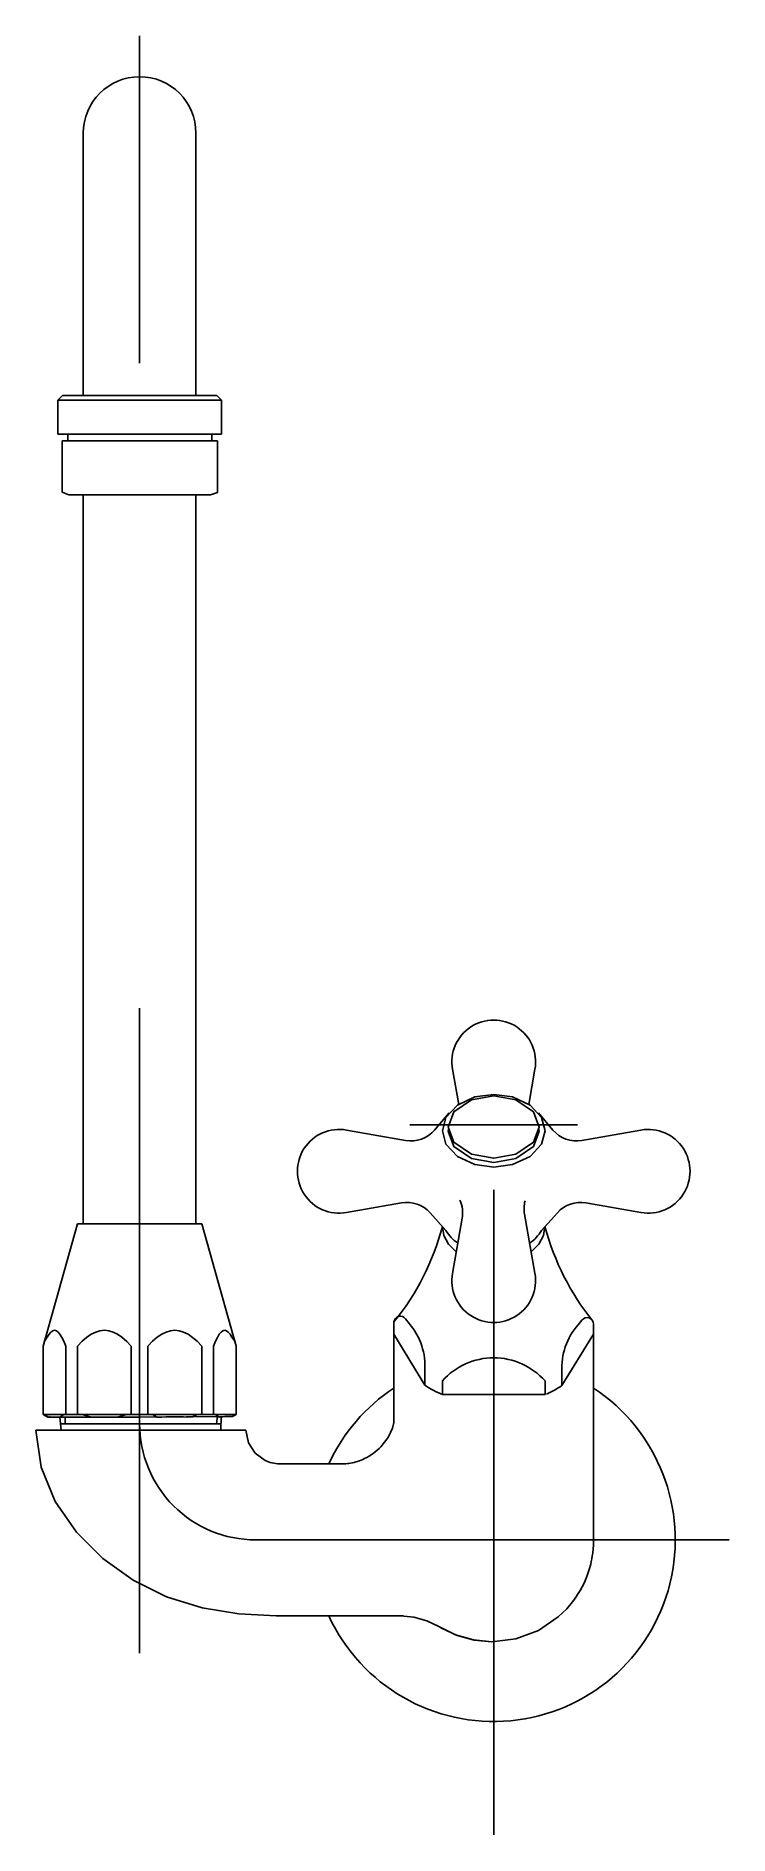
# Model space of a CAD drawing. Extents: x 91.566 to 91.674, y 22.605 to 22.884.
import ezdxf

# ---------------------------------------------------------------- set-up
doc = ezdxf.new("R2010")
doc.units = 0
doc.header["$LTSCALE"] = 0.2
doc.header["$MEASUREMENT"] = 0
doc.linetypes.add('AXES', pattern=[0.54, 0.3, -0.08, 0.08, -0.08])
doc.linetypes.add('CONTINU', pattern=[0])
doc.layers.get('0').update_dxf_attribs({"linetype": 'CONTINUOUS'})
doc.layers.add('DECA_EIXOS', color=5, linetype='AXES')

msp = doc.modelspace()

# ---------------------------------------------------------------- linework, layer by layer
at = {"linetype": 'CONTINU'}
for points in [[(91.59089, 22.86909, 0.999991), (91.57341, 22.86909)], [(91.64349, 22.72399, 1.191674), (91.6307, 22.72398)], [(91.61425, 22.71455, 1.191674), (91.61425, 22.70176)], [(91.62343, 22.71293, 0.267106), (91.62791, 22.71455)], [(91.64628, 22.71455, 0.267107), (91.65076, 22.71293)], [(91.65994, 22.70176, 1.191674), (91.65994, 22.71455)], [(91.62722, 22.70173, 0.259504), (91.62278, 22.70327)], [(91.6322, 22.70087, 0.149412), (91.63185, 22.70367)], [(91.64195, 22.70356, 0.108577), (91.64187, 22.70151)], [(91.65141, 22.70327, 0.259506), (91.64697, 22.70173)], [(91.62161, 22.6848, 0.104908), (91.62914, 22.69958)], [(91.63152, 22.69701, -0.111378), (91.62969, 22.69897)], [(91.6445, 22.69897, -0.111499), (91.64266, 22.69701)], [(91.64505, 22.69958, 0.103868), (91.65247, 22.68493)], [(91.6307, 22.69233, 1.191674), (91.64349, 22.69234)], [(91.62341, 22.68527, 0.721137), (91.62161, 22.6848)], [(91.65258, 22.68447, 0.721169), (91.65078, 22.68507)], [(91.62639, 22.67721, 0.200962), (91.62399, 22.68455)], [(91.65019, 22.68436, 0.200965), (91.64769, 22.67706)], [(91.64506, 22.67566, 0.450414), (91.62913, 22.67566)], [(91.62161, 22.67456, 0.140162), (91.61151, 22.66281)], [(91.61151, 22.63924, 1.326155), (91.65258, 22.67456)], [(91.62913, 22.67354, -0.048794), (91.62639, 22.67501)], [(91.64769, 22.67494, -0.043261), (91.64527, 22.67363)], [(91.61706, 22.66363, 0.084811), (91.6196, 22.66545)], [(91.60163, 22.66334, 0.108154), (91.60383, 22.66281)], [(91.61393, 22.66281, 0.041087), (91.61485, 22.6629)], [(91.61485, 22.6629, 0.070487), (91.61706, 22.66363)], [(91.65245, 22.64895, -0.027353), (91.65214, 22.64725)]]:
    msp.add_lwpolyline(points, format="xyb", dxfattribs=at)
for points in [[(91.57341, 22.82843), (91.57341, 22.86909)], [(91.59089, 22.82843), (91.59089, 22.86909)], [(91.56946, 22.82772), (91.57017, 22.82843)], [(91.56946, 22.82244), (91.56946, 22.82772)], [(91.56946, 22.82772), (91.59484, 22.82772)], [(91.58215, 22.82843), (91.57017, 22.82843)], [(91.57341, 22.82843), (91.59089, 22.82843)], [(91.57341, 22.82843), (91.57491, 22.82843)], [(91.58215, 22.82843), (91.59413, 22.82843)], [(91.58939, 22.82843), (91.59089, 22.82843)], [(91.59484, 22.82772), (91.59413, 22.82843)], [(91.59484, 22.82244), (91.59484, 22.82772)], [(91.58215, 22.82244), (91.56946, 22.82244)], [(91.571, 22.82244), (91.571, 22.82142)], [(91.58215, 22.82244), (91.59484, 22.82244)], [(91.59338, 22.82244), (91.59338, 22.8214)], [(91.57015, 22.82142), (91.57014, 22.81344)], [(91.57015, 22.82142), (91.58215, 22.82141)], [(91.58215, 22.82141), (91.59422, 22.8214)], [(91.59422, 22.8214), (91.59422, 22.81341)], [(91.57014, 22.81344), (91.57119, 22.81303)], [(91.59317, 22.81301), (91.59422, 22.81341)], [(91.57119, 22.81303), (91.59317, 22.81301)], [(91.57341, 22.70001), (91.57341, 22.81303)], [(91.59089, 22.70001), (91.59089, 22.81301)], [(91.6307, 22.72398), (91.63166, 22.71852)], [(91.64253, 22.71852), (91.64349, 22.72399)], [(91.62791, 22.71455), (91.63016, 22.71722)], [(91.64628, 22.71455), (91.64402, 22.71722)], [(91.61425, 22.71455), (91.62343, 22.71293)], [(91.64405, 22.71473), (91.64416, 22.71437), (91.64326, 22.712), (91.64055, 22.71014), (91.63709, 22.70953), (91.63364, 22.71014), (91.63093, 22.712), (91.63003, 22.71437), (91.63014, 22.71473)], [(91.65994, 22.71455), (91.65076, 22.71293)], [(91.62278, 22.70327), (91.61425, 22.70176)], [(91.62722, 22.70173), (91.62969, 22.69897)], [(91.64697, 22.70173), (91.6445, 22.69897)], [(91.65141, 22.70327), (91.65994, 22.70176)], [(91.57251, 22.70001), (91.56716, 22.68103)], [(91.58215, 22.70001), (91.57251, 22.70001)], [(91.58215, 22.70001), (91.59179, 22.70001)], [(91.59179, 22.70001), (91.59713, 22.68103)], [(91.63129, 22.69567), (91.63007, 22.69687), (91.62935, 22.69821), (91.62914, 22.69958)], [(91.6322, 22.70087), (91.6307, 22.69233)], [(91.64349, 22.69234), (91.64187, 22.70151)], [(91.64505, 22.69958), (91.64484, 22.69821), (91.64412, 22.69687), (91.6429, 22.69567)], [(91.62341, 22.68527), (91.62399, 22.68455)], [(91.65019, 22.68436), (91.65078, 22.68507)], [(91.56782, 22.68243), (91.56739, 22.68184)], [(91.56809, 22.68289), (91.56782, 22.68243)], [(91.56839, 22.68324), (91.56809, 22.68289)], [(91.56866, 22.68344), (91.56839, 22.68324)], [(91.56895, 22.68351), (91.56866, 22.68344)], [(91.56923, 22.68344), (91.56895, 22.68351)], [(91.56951, 22.68324), (91.56923, 22.68344)], [(91.56979, 22.68291), (91.56951, 22.68324)], [(91.57009, 22.68241), (91.56979, 22.68291)], [(91.57038, 22.68181), (91.57009, 22.68241)], [(91.57392, 22.68241), (91.57324, 22.68181)], [(91.57462, 22.68289), (91.57392, 22.68241)], [(91.57533, 22.68324), (91.57462, 22.68289)], [(91.576, 22.68344), (91.57533, 22.68324)], [(91.57668, 22.68351), (91.576, 22.68344)], [(91.57737, 22.68344), (91.57668, 22.68351)], [(91.57803, 22.68324), (91.57737, 22.68344)], [(91.57874, 22.68289), (91.57803, 22.68324)], [(91.57941, 22.68243), (91.57874, 22.68289)], [(91.58014, 22.68179), (91.57941, 22.68243)], [(91.58417, 22.68181), (91.58488, 22.68243)], [(91.58488, 22.68243), (91.58558, 22.68291)], [(91.58558, 22.68291), (91.58626, 22.68324)], [(91.58626, 22.68324), (91.58693, 22.68344)], [(91.58693, 22.68344), (91.58762, 22.68351)], [(91.58762, 22.68351), (91.5883, 22.68344)], [(91.5883, 22.68344), (91.58897, 22.68324)], [(91.58897, 22.68324), (91.58968, 22.68289)], [(91.58968, 22.68289), (91.59037, 22.68241)], [(91.59037, 22.68241), (91.59106, 22.68181)], [(91.59392, 22.68181), (91.59421, 22.68241)], [(91.59421, 22.68241), (91.5945, 22.68291)], [(91.5945, 22.68291), (91.59479, 22.68324)], [(91.59479, 22.68324), (91.59506, 22.68344)], [(91.59506, 22.68344), (91.59535, 22.68351)], [(91.59535, 22.68351), (91.59563, 22.68344)], [(91.59563, 22.68344), (91.59591, 22.68324)], [(91.59591, 22.68324), (91.5962, 22.68289)], [(91.5962, 22.68289), (91.59648, 22.68243)], [(91.59648, 22.68243), (91.5969, 22.68184)], [(91.62161, 22.68293), (91.62161, 22.6848)], [(91.62161, 22.68293), (91.62639, 22.67501)], [(91.62161, 22.68293), (91.62161, 22.66955)], [(91.64769, 22.67494), (91.65258, 22.68293)], [(91.65258, 22.68293), (91.65258, 22.68447)], [(91.65258, 22.68293), (91.65258, 22.65154)], [(91.56739, 22.68184), (91.56716, 22.68103)], [(91.56716, 22.67047), (91.56716, 22.68103)], [(91.57068, 22.68103), (91.57038, 22.68181)], [(91.57068, 22.67047), (91.57068, 22.68103)], [(91.57324, 22.68181), (91.57251, 22.68103)], [(91.57251, 22.67047), (91.57251, 22.68103)], [(91.58086, 22.68103), (91.58014, 22.68179)], [(91.58086, 22.67047), (91.58086, 22.68103)], [(91.58344, 22.68103), (91.58417, 22.68181)], [(91.58344, 22.67047), (91.58344, 22.68103)], [(91.59106, 22.68181), (91.59179, 22.68103)], [(91.59179, 22.67047), (91.59179, 22.68103)], [(91.59362, 22.68103), (91.59392, 22.68181)], [(91.59362, 22.67047), (91.59362, 22.68103)], [(91.5969, 22.68184), (91.59713, 22.68103)], [(91.59713, 22.67047), (91.59713, 22.68103)], [(91.62639, 22.67501), (91.62639, 22.67721)], [(91.64769, 22.67494), (91.64769, 22.67706)], [(91.62913, 22.67354), (91.62913, 22.67566)], [(91.64506, 22.67354), (91.64506, 22.67566)], [(91.62913, 22.67354), (91.64506, 22.67354)], [(91.56748, 22.67047), (91.56716, 22.67047)], [(91.56791, 22.67004), (91.56716, 22.67047)], [(91.58215, 22.67047), (91.56716, 22.67047)], [(91.56791, 22.67004), (91.56748, 22.67047)], [(91.56786, 22.67023), (91.56791, 22.67004)], [(91.58215, 22.67004), (91.56791, 22.67004)], [(91.56838, 22.67004), (91.56809, 22.67017)], [(91.56867, 22.67004), (91.56838, 22.67004)], [(91.56895, 22.67004), (91.56867, 22.67004)], [(91.56952, 22.67004), (91.56923, 22.67004)], [(91.56979, 22.67004), (91.56952, 22.67004)], [(91.57008, 22.67024), (91.56979, 22.67004)], [(91.56996, 22.66801), (91.56979, 22.67004)], [(91.56988, 22.66901), (91.59475, 22.66901)], [(91.57038, 22.67047), (91.57008, 22.67024)], [(91.57068, 22.67047), (91.57038, 22.67047)], [(91.57061, 22.66901), (91.57061, 22.67004)], [(91.57324, 22.67047), (91.57251, 22.67047)], [(91.57395, 22.67024), (91.57324, 22.67047)], [(91.57464, 22.67004), (91.57395, 22.67024)], [(91.57531, 22.67004), (91.57464, 22.67004)], [(91.576, 22.67004), (91.57531, 22.67004)], [(91.57668, 22.67004), (91.576, 22.67004)], [(91.57737, 22.67004), (91.57668, 22.67004)], [(91.57803, 22.67004), (91.57737, 22.67004)], [(91.57872, 22.67004), (91.57803, 22.67004)], [(91.57941, 22.67024), (91.57872, 22.67004)], [(91.58013, 22.67047), (91.57941, 22.67024)], [(91.58086, 22.67047), (91.58013, 22.67047)], [(91.58215, 22.67047), (91.59713, 22.67047)], [(91.58215, 22.67004), (91.59655, 22.67013)], [(91.58344, 22.67047), (91.58417, 22.67047)], [(91.58417, 22.67047), (91.58486, 22.67006)], [(91.58486, 22.67006), (91.58558, 22.67006)], [(91.58558, 22.67006), (91.58624, 22.67007)], [(91.58624, 22.67007), (91.58694, 22.67007)], [(91.58694, 22.67007), (91.5876, 22.67008)], [(91.5876, 22.67008), (91.5883, 22.67008)], [(91.5883, 22.67008), (91.58897, 22.67008)], [(91.58897, 22.67008), (91.58965, 22.67004)], [(91.58965, 22.67004), (91.59035, 22.67009)], [(91.59035, 22.67009), (91.59106, 22.67047)], [(91.59106, 22.67047), (91.59179, 22.67047)], [(91.59362, 22.67047), (91.59392, 22.67047)], [(91.59392, 22.67047), (91.5945, 22.67004)], [(91.59408, 22.66901), (91.59422, 22.67025)], [(91.59422, 22.67025), (91.5945, 22.67004)], [(91.5945, 22.67004), (91.59478, 22.67012)], [(91.59473, 22.66801), (91.59478, 22.67012)], [(91.59478, 22.67012), (91.59507, 22.67012)], [(91.59535, 22.67013), (91.59563, 22.67013)], [(91.59563, 22.67013), (91.59592, 22.67013)], [(91.59592, 22.67013), (91.5962, 22.67017)], [(91.5962, 22.67017), (91.59655, 22.67013)], [(91.59655, 22.67013), (91.59681, 22.67047)], [(91.59655, 22.67013), (91.59713, 22.67047)], [(91.59681, 22.67047), (91.59713, 22.67047)], [(91.6196, 22.66545), (91.62074, 22.66691), (91.62141, 22.66834), (91.62161, 22.66924)], [(91.62161, 22.66955), (91.62161, 22.66924)], [(91.56606, 22.66801), (91.56686, 22.66229), (91.56907, 22.65696), (91.57236, 22.65222), (91.57646, 22.64814), (91.58116, 22.64478), (91.58633, 22.64221), (91.59185, 22.64047), (91.59755, 22.63954), (91.60333, 22.63924)], [(91.58218, 22.66801), (91.56606, 22.66801)], [(91.59864, 22.66801), (91.58218, 22.66801)], [(91.59864, 22.66801), (91.59904, 22.66608), (91.60009, 22.66447), (91.60163, 22.66334)], [(91.60383, 22.66281), (91.61393, 22.66281)], [(91.65258, 22.65184), (91.65258, 22.65126)], [(91.65256, 22.65024), (91.65245, 22.64895)], [(91.65256, 22.65024), (91.65258, 22.65126)], [(91.65258, 22.65126), (91.65258, 22.65098)], [(91.65192, 22.64645), (91.65155, 22.64535)], [(91.65214, 22.64725), (91.65192, 22.64645)], [(91.6505, 22.64316), (91.64955, 22.64169), (91.64844, 22.64035), (91.64712, 22.63907)], [(91.65111, 22.64432), (91.6505, 22.64316)], [(91.65111, 22.64432), (91.65121, 22.64455)], [(91.65155, 22.64535), (91.65121, 22.64455)], [(91.60333, 22.63924), (91.60382, 22.63924)], [(91.62306, 22.63924), (91.60382, 22.63924)], [(91.62857, 22.63757), (91.62671, 22.63848), (91.62471, 22.63905), (91.62264, 22.63924)], [(91.63682, 22.63524), (91.63394, 22.6355), (91.63116, 22.63629), (91.62857, 22.63757)], [(91.64712, 22.63907), (91.64403, 22.63698), (91.64053, 22.63568), (91.63682, 22.63524)], [(91.63682, 22.63524), (91.63407, 22.63548), (91.63141, 22.6362), (91.62891, 22.63737)]]:
    msp.add_lwpolyline(points, dxfattribs=at)
for points in [[(91.62913, 22.71444), (91.62969, 22.71652), (91.63146, 22.71843), (91.63416, 22.71968), (91.63709, 22.72008), (91.64003, 22.71968), (91.64273, 22.71843), (91.6445, 22.71652), (91.64506, 22.71444), (91.6445, 22.71237), (91.64273, 22.71046), (91.64003, 22.7092), (91.63709, 22.70881), (91.63416, 22.7092), (91.63146, 22.71046), (91.62969, 22.71237)], [(91.63003, 22.71502), (91.63093, 22.71739), (91.63364, 22.71924), (91.63709, 22.71986), (91.64055, 22.71924), (91.64326, 22.71739), (91.64416, 22.71502), (91.64326, 22.71265), (91.64055, 22.7108), (91.63709, 22.71018), (91.63364, 22.7108), (91.63093, 22.71265)]]:
    msp.add_lwpolyline(points, close=True, dxfattribs=at)
at = {"layer": 'DECA_EIXOS'}
for points in [[(91.58215, 22.63346), (91.58215, 22.88416)], [(91.63709, 22.60527), (91.63709, 22.75123)], [(91.62406, 22.71537), (91.6501, 22.71537)], [(91.67361, 22.65102), (91.60014, 22.65102)]]:
    msp.add_lwpolyline(points, dxfattribs=at)
msp.add_lwpolyline([(91.58215, 22.66901, 0.414447), (91.60014, 22.65102)], format="xyb", dxfattribs=at)

doc.saveas('drawing.dxf')
